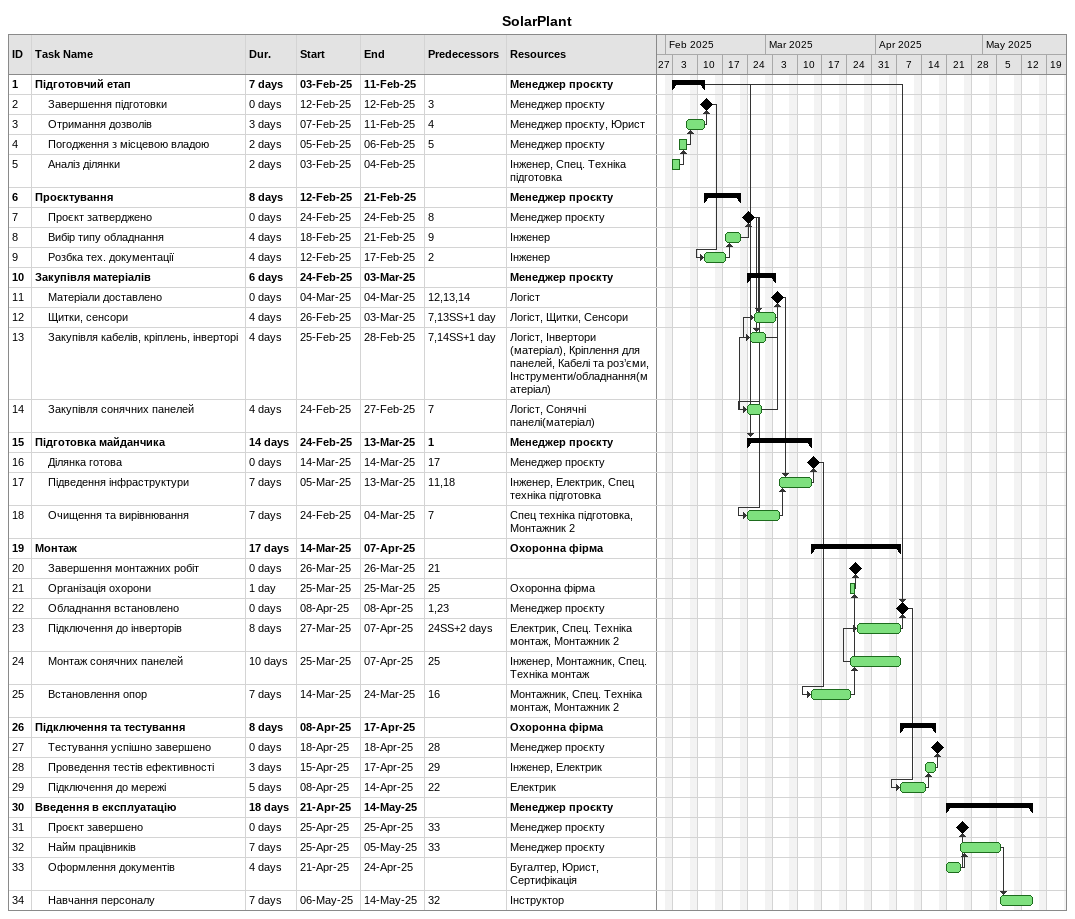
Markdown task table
SolarPlant

| ID | Level | Task | Duration | Start | Finish | Predecessors | Resources |
|---|---|---|---|---|---|---|---|
| 1 | 1 | **Підготовчий етап** | 7d | 2025-02-03 | 2025-02-11 |  | Менеджер проєкту |
| 2 | 2 | Завершення підготовки | 0d | 2025-02-12 | 2025-02-12 | 3 | Менеджер проєкту |
| 3 | 2 | Отримання дозволів | 3d | 2025-02-07 | 2025-02-11 | 4 | Менеджер проєкту, Юрист |
| 4 | 2 | Погодження з місцевою владою | 2d | 2025-02-05 | 2025-02-06 | 5 | Менеджер проєкту |
| 5 | 2 | Аналіз ділянки | 2d | 2025-02-03 | 2025-02-04 |  | Інженер, Спец. Техніка підготовка |
| 6 | 1 | **Проєктування** | 8d | 2025-02-12 | 2025-02-21 |  | Менеджер проєкту |
| 7 | 2 | Проєкт затверджено | 0d | 2025-02-24 | 2025-02-24 | 8 | Менеджер проєкту |
| 8 | 2 | Вибір типу обладнання | 4d | 2025-02-18 | 2025-02-21 | 9 | Інженер |
| 9 | 2 | Розбка тех. документації | 4d | 2025-02-12 | 2025-02-17 | 2 | Інженер |
| 10 | 1 | **Закупівля матеріалів** | 6d | 2025-02-24 | 2025-03-03 |  | Менеджер проєкту |
| 11 | 2 | Матеріали доставлено | 0d | 2025-03-04 | 2025-03-04 | 12, 13, 14 | Логіст |
| 12 | 2 | Щитки, сенсори | 4d | 2025-02-26 | 2025-03-03 | 7, 13SS+1d | Логіст, Щитки, Сенсори |
| 13 | 2 | Закупівля кабелів, кріплень, інверторі | 4d | 2025-02-25 | 2025-02-28 | 7, 14SS+1d | Логіст, Інвертори (матеріал), Кріплення для панелей, Кабелі та роз’єми, Інструменти/обладнання(матеріал) |
| 14 | 2 | Закупівля сонячних панелей | 4d | 2025-02-24 | 2025-02-27 | 7 | Логіст, Сонячні панелі(матеріал) |
| 15 | 1 | **Підготовка майданчика** | 14d | 2025-02-24 | 2025-03-13 | 1 | Менеджер проєкту |
| 16 | 2 | Ділянка готова | 0d | 2025-03-14 | 2025-03-14 | 17 | Менеджер проєкту |
| 17 | 2 | Підведення інфраструктури | 7d | 2025-03-05 | 2025-03-13 | 11, 18 | Інженер, Електрик, Спец техніка підготовка |
| 18 | 2 | Очищення та вирівнювання | 7d | 2025-02-24 | 2025-03-04 | 7 | Спец техніка підготовка, Монтажник 2 |
| 19 | 1 | **Монтаж** | 17d | 2025-03-14 | 2025-04-07 |  | Охоронна фірма |
| 20 | 2 | Завершення монтажних робіт | 0d | 2025-03-26 | 2025-03-26 | 21 |  |
| 21 | 2 | Організація охорони | 1d | 2025-03-25 | 2025-03-25 | 25 | Охоронна фірма |
| 22 | 2 | Обладнання встановлено | 0d | 2025-04-08 | 2025-04-08 | 1, 23 | Менеджер проєкту |
| 23 | 2 | Підключення до інверторів | 8d | 2025-03-27 | 2025-04-07 | 24SS+2d | Електрик, Спец. Техніка монтаж, Монтажник 2 |
| 24 | 2 | Монтаж сонячних панелей | 10d | 2025-03-25 | 2025-04-07 | 25 | Інженер, Монтажник, Спец. Техніка монтаж |
| 25 | 2 | Встановлення опор | 7d | 2025-03-14 | 2025-03-24 | 16 | Монтажник, Спец. Техніка монтаж, Монтажник 2 |
| 26 | 1 | **Підключення та тестування** | 8d | 2025-04-08 | 2025-04-17 |  | Охоронна фірма |
| 27 | 2 | Тестування успішно завершено | 0d | 2025-04-18 | 2025-04-18 | 28 | Менеджер проєкту |
| 28 | 2 | Проведення тестів ефективності | 3d | 2025-04-15 | 2025-04-17 | 29 | Інженер, Електрик |
| 29 | 2 | Підключення до мережі | 5d | 2025-04-08 | 2025-04-14 | 22 | Електрик |
| 30 | 1 | **Введення в експлуатацію** | 18d | 2025-04-21 | 2025-05-14 |  | Менеджер проєкту |
| 31 | 2 | Проєкт завершено | 0d | 2025-04-25 | 2025-04-25 | 33 | Менеджер проєкту |
| 32 | 2 | Найм працівників | 7d | 2025-04-25 | 2025-05-05 | 33 | Менеджер проєкту |
| 33 | 2 | Оформлення документів | 4d | 2025-04-21 | 2025-04-24 |  | Бугалтер, Юрист, Сертифікація |
| 34 | 2 | Навчання персоналу | 7d | 2025-05-06 | 2025-05-14 | 32 | Інструктор |
